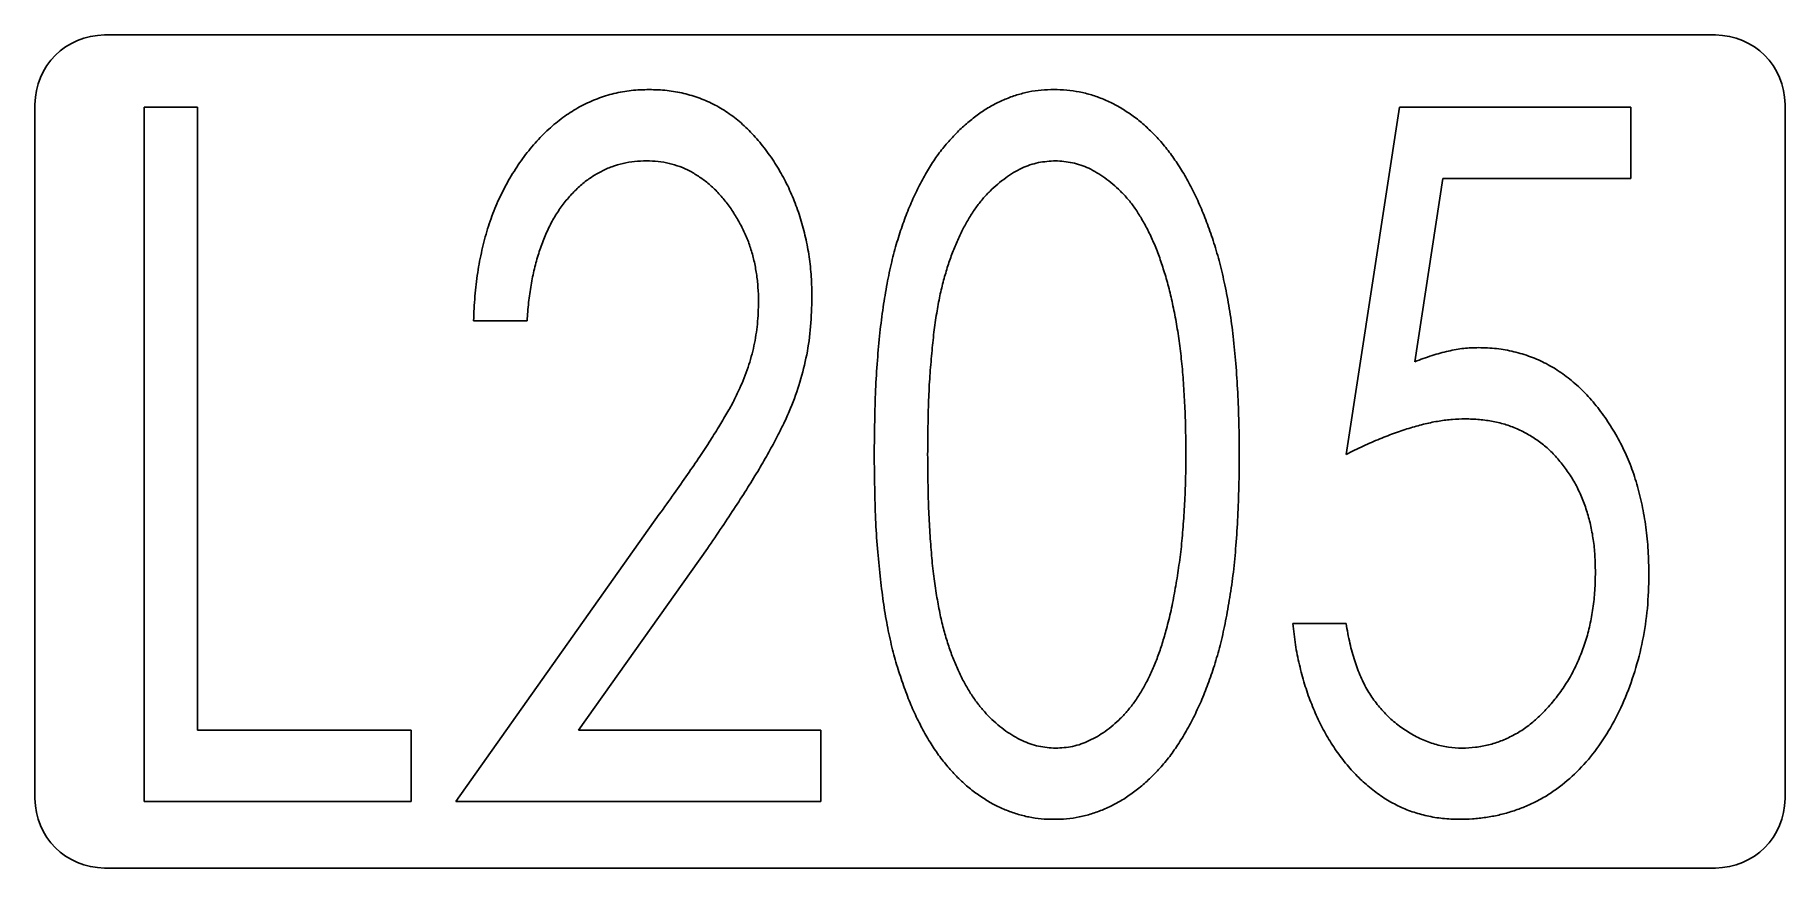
# Model space of a CAD drawing. Header units: millimetres. Extents: x 0 to 126, y 0 to 60.
import ezdxf

# ---------------------------------------------------------------- set-up
doc = ezdxf.new("R2010")
doc.units = ezdxf.units.MM

msp = doc.modelspace()

# ---------------------------------------------------------------- linework, layer by layer
at = {"color": 7, "linetype": 'Continuous', "lineweight": 25}
for p, q in [((121, 60), (5, 60)), ((0, 55), (0, 5)), ((7.86, 4.79), (7.86, 54.79)), ((7.86, 54.79), (11.71, 54.79)), ((11.71, 54.79), (11.71, 9.92)), ((94.4, 29.79), (98.25, 54.79)), ((98.25, 54.79), (114.91, 54.79)), ((114.91, 54.79), (114.91, 49.66)), ((126, 5), (126, 55)), ((101.36, 49.66), (99.34, 36.47)), ((114.91, 49.66), (101.36, 49.66)), ((35.43, 39.4), (31.58, 39.4)), ((30.3, 4.79), (44.95, 25.48)), ((48.41, 23.02), (39.13, 9.92)), ((90.56, 17.61), (94.4, 17.61)), ((11.71, 9.92), (27.09, 9.92)), ((27.09, 9.92), (27.09, 4.79)), ((39.13, 9.92), (56.58, 9.92)), ((56.58, 9.92), (56.58, 4.79)), ((27.09, 4.79), (7.86, 4.79)), ((56.58, 4.79), (30.3, 4.79)), ((5, 0), (121, 0))]:
    msp.add_line(p, q, dxfattribs=at)
for centre, start, end in [((5, 55), 90, 180), ((121, 55), 0, 90), ((5, 5), 180, 270), ((121, 5), 270, 0)]:
    msp.add_arc(centre, 5, start, end, dxfattribs=at)
for points, knots in [([(31.58, 39.4), (31.6, 40), (31.65, 41.16), (31.85, 42.87), (32.16, 44.49), (32.56, 46.03), (33.09, 47.5), (33.72, 48.88), (34.47, 50.18), (35.3, 51.39), (36.22, 52.48), (37.21, 53.44), (38.25, 54.25), (39.33, 54.92), (40.49, 55.43), (41.68, 55.81), (42.94, 56.03), (43.79, 56.06), (44.22, 56.07)], [0, 0, 0, 0, 0.0769337, 0.150822, 0.2215959, 0.2903872, 0.3568811, 0.4223641, 0.4865597, 0.5501428, 0.6123214, 0.6712379, 0.7275344, 0.7821697, 0.8360789, 0.8898721, 0.9442339, 1, 1, 1, 1]), ([(44.22, 56.07), (44.65, 56.06), (45.49, 56.03), (46.71, 55.82), (47.87, 55.46), (48.98, 54.98), (50.01, 54.34), (50.98, 53.57), (51.88, 52.65), (52.72, 51.62), (53.47, 50.48), (54.14, 49.3), (54.68, 48.05), (55.15, 46.76), (55.49, 45.41), (55.76, 44.02), (55.91, 42.58), (55.93, 41.59), (55.94, 41.1)], [0, 0, 0, 0, 0.060674, 0.118801, 0.175697, 0.232069, 0.289216, 0.34717, 0.407748, 0.471023, 0.535872, 0.599866, 0.66407, 0.728893, 0.794445, 0.860911, 0.929437, 1, 1, 1, 1]), ([(60.43, 29.77), (60.43, 30.57), (60.45, 32.13), (60.51, 34.39), (60.64, 36.52), (60.82, 38.51), (61.05, 40.35), (61.33, 42.06), (61.66, 43.62), (62.04, 45.06), (62.48, 46.38), (62.94, 47.61), (63.47, 48.76), (64.02, 49.83), (64.61, 50.82), (65.25, 51.72), (65.95, 52.53), (66.67, 53.28), (67.43, 53.92), (68.2, 54.51), (69.01, 54.99), (69.84, 55.38), (70.69, 55.69), (71.56, 55.92), (72.45, 56.05), (73.05, 56.06), (73.36, 56.07)], [0, 0, 0, 0, 0.074246, 0.144189, 0.2102, 0.2717, 0.329061, 0.382356, 0.43168, 0.477151, 0.519801, 0.560532, 0.599291, 0.636649, 0.672034, 0.706195, 0.73911, 0.771047, 0.801982, 0.831617, 0.860476, 0.888844, 0.916541, 0.944001, 0.971823, 1, 1, 1, 1]), ([(73.36, 56.07), (73.67, 56.06), (74.28, 56.05), (75.19, 55.91), (76.08, 55.7), (76.93, 55.38), (77.78, 54.99), (78.59, 54.5), (79.39, 53.93), (80.15, 53.27), (80.9, 52.52), (81.6, 51.68), (82.25, 50.75), (82.88, 49.75), (83.45, 48.65), (84, 47.46), (84.49, 46.19), (84.96, 44.82), (85.37, 43.35), (85.73, 41.76), (86.04, 40.06), (86.29, 38.24), (86.47, 36.29), (86.61, 34.22), (86.69, 32.03), (86.7, 30.54), (86.71, 29.77)], [0, 0, 0, 0, 0.028334, 0.056618, 0.084528, 0.112366, 0.140862, 0.169832, 0.199806, 0.23101, 0.26321, 0.296853, 0.331513, 0.367716, 0.405978, 0.445906, 0.487902, 0.532076, 0.578736, 0.628597, 0.681766, 0.738291, 0.798268, 0.862105, 0.929226, 1, 1, 1, 1]), ([(44.04, 50.94), (43.75, 50.93), (43.18, 50.91), (42.34, 50.77), (41.53, 50.53), (40.77, 50.19), (40.04, 49.77), (39.35, 49.24), (38.7, 48.62), (38.09, 47.91), (37.53, 47.12), (37.04, 46.24), (36.61, 45.29), (36.25, 44.25), (35.94, 43.15), (35.71, 41.97), (35.52, 40.71), (35.46, 39.85), (35.43, 39.4)], [0, 0, 0, 0, 0.054681, 0.107499, 0.159908, 0.211898, 0.264202, 0.317917, 0.374283, 0.433019, 0.493782, 0.556436, 0.62187, 0.689743, 0.761455, 0.837014, 0.916259, 1, 1, 1, 1]), ([(52.09, 40.81), (52.09, 41.15), (52.07, 41.82), (51.96, 42.8), (51.78, 43.75), (51.53, 44.67), (51.2, 45.54), (50.79, 46.38), (50.32, 47.19), (49.78, 47.95), (49.18, 48.65), (48.55, 49.27), (47.87, 49.77), (47.18, 50.2), (46.44, 50.54), (45.67, 50.76), (44.86, 50.91), (44.32, 50.93), (44.04, 50.94)], [0, 0, 0, 0, 0.071233, 0.140049, 0.206836, 0.272691, 0.338275, 0.40257, 0.467317, 0.533349, 0.597685, 0.658879, 0.717638, 0.774006, 0.82991, 0.885989, 0.941976, 1, 1, 1, 1]), ([(73.48, 50.94), (73.06, 50.91), (72.23, 50.86), (71, 50.43), (69.84, 49.72), (68.92, 48.93), (68.22, 48.19), (67.72, 47.54), (67.25, 46.83), (66.82, 46.06), (66.42, 45.22), (66.05, 44.32), (65.71, 43.36), (65.41, 42.31), (65.13, 41.18), (64.91, 39.93), (64.71, 38.55), (64.56, 37.04), (64.42, 35.41), (64.33, 33.65), (64.29, 31.76), (64.28, 30.46), (64.27, 29.79)], [0, 0, 0, 0, 0.049055, 0.098804, 0.152288, 0.210485, 0.241328, 0.273511, 0.307252, 0.3422, 0.37871, 0.41727, 0.457627, 0.500138, 0.545792, 0.596156, 0.65102, 0.711191, 0.775988, 0.845426, 0.920347, 1, 1, 1, 1]), ([(82.86, 29.79), (82.86, 30.39), (82.85, 31.56), (82.79, 33.28), (82.69, 34.92), (82.57, 36.48), (82.38, 37.94), (82.18, 39.33), (81.91, 40.63), (81.63, 41.86), (81.29, 43), (80.95, 44.06), (80.56, 45.04), (80.14, 45.94), (79.68, 46.76), (79.22, 47.51), (78.7, 48.18), (78, 48.93), (77.08, 49.71), (75.92, 50.43), (74.71, 50.85), (73.88, 50.91), (73.48, 50.94)], [0, 0, 0, 0, 0.071376, 0.139617, 0.204369, 0.266044, 0.324766, 0.380114, 0.432681, 0.482403, 0.529461, 0.573346, 0.615168, 0.654548, 0.691636, 0.726396, 0.759468, 0.79089, 0.849123, 0.902299, 0.951702, 1, 1, 1, 1]), ([(44.95, 25.48), (45.31, 25.97), (45.99, 26.93), (46.96, 28.31), (47.84, 29.59), (48.61, 30.77), (49.29, 31.86), (49.88, 32.84), (50.36, 33.73), (50.86, 34.78), (51.37, 36.05), (51.79, 37.6), (52.05, 39.19), (52.08, 40.26), (52.09, 40.81)], [0, 0, 0, 0, 0.10587, 0.203967, 0.293974, 0.375917, 0.450631, 0.516857, 0.575664, 0.626646, 0.720386, 0.813217, 0.905672, 1, 1, 1, 1]), ([(55.94, 41.1), (55.92, 40.4), (55.88, 39.01), (55.6, 36.97), (55.1, 35), (54.54, 33.4), (53.96, 32.11), (53.43, 31.05), (52.82, 29.91), (52.12, 28.69), (51.31, 27.39), (50.43, 26), (49.45, 24.54), (48.76, 23.53), (48.41, 23.02)], [0, 0, 0, 0, 0.105108, 0.208047, 0.309535, 0.410265, 0.463565, 0.522424, 0.587372, 0.658029, 0.734707, 0.816924, 0.905672, 1, 1, 1, 1]), ([(99.34, 36.47), (99.75, 36.62), (100.55, 36.92), (101.73, 37.24), (102.85, 37.45), (103.58, 37.47), (103.94, 37.48)], [0, 0, 0, 0, 0.278394, 0.537084, 0.77536, 1, 1, 1, 1]), ([(103.94, 37.48), (104.37, 37.47), (105.23, 37.44), (106.48, 37.21), (107.68, 36.85), (108.82, 36.35), (109.89, 35.7), (110.91, 34.9), (111.87, 33.97), (112.75, 32.88), (113.56, 31.7), (114.27, 30.43), (114.87, 29.08), (115.36, 27.65), (115.73, 26.13), (116, 24.53), (116.17, 22.85), (116.19, 21.71), (116.2, 21.12)], [0, 0, 0, 0, 0.057216, 0.112563, 0.167202, 0.221509, 0.275927, 0.33228, 0.391022, 0.452526, 0.515791, 0.579137, 0.644064, 0.710082, 0.778407, 0.849286, 0.923059, 1, 1, 1, 1]), ([(102.97, 32.35), (102.66, 32.34), (102.04, 32.33), (101.08, 32.2), (100.08, 32), (99.03, 31.71), (97.94, 31.35), (96.8, 30.91), (95.61, 30.39), (94.81, 29.99), (94.4, 29.79)], [0, 0, 0, 0, 0.101183, 0.207549, 0.320831, 0.440471, 0.567983, 0.703722, 0.847979, 1, 1, 1, 1]), ([(112.35, 21.31), (112.34, 21.72), (112.33, 22.5), (112.21, 23.64), (112.01, 24.73), (111.73, 25.76), (111.36, 26.73), (110.94, 27.65), (110.41, 28.5), (109.81, 29.29), (109.16, 30.02), (108.43, 30.64), (107.65, 31.16), (106.82, 31.61), (105.93, 31.94), (104.99, 32.18), (103.99, 32.32), (103.31, 32.34), (102.97, 32.35)], [0, 0, 0, 0, 0.073799, 0.144256, 0.211767, 0.27678, 0.340375, 0.402238, 0.463484, 0.524458, 0.584493, 0.642894, 0.700004, 0.757745, 0.815512, 0.874547, 0.936003, 1, 1, 1, 1]), ([(73.36, 3.51), (73.05, 3.51), (72.45, 3.53), (71.56, 3.66), (70.69, 3.88), (69.84, 4.19), (69.02, 4.56), (68.22, 5.06), (67.44, 5.61), (66.69, 6.26), (65.97, 6.99), (65.29, 7.81), (64.65, 8.71), (64.06, 9.7), (63.5, 10.77), (62.98, 11.92), (62.52, 13.17), (62.07, 14.5), (61.68, 15.94), (61.34, 17.52), (61.06, 19.23), (60.84, 21.07), (60.64, 23.05), (60.51, 25.17), (60.45, 27.43), (60.43, 28.97), (60.43, 29.77)], [0, 0, 0, 0, 0.028212, 0.055764, 0.083559, 0.111185, 0.139177, 0.167808, 0.197548, 0.228086, 0.259843, 0.292401, 0.326606, 0.362461, 0.399449, 0.438539, 0.479612, 0.522707, 0.568616, 0.61837, 0.672039, 0.729472, 0.790771, 0.856557, 0.926279, 1, 1, 1, 1]), ([(64.27, 29.79), (64.28, 29.12), (64.29, 27.82), (64.33, 25.94), (64.43, 24.18), (64.54, 22.55), (64.7, 21.05), (64.9, 19.67), (65.13, 18.42), (65.39, 17.28), (65.69, 16.24), (66.03, 15.28), (66.4, 14.38), (66.8, 13.54), (67.24, 12.77), (67.71, 12.05), (68.22, 11.41), (68.92, 10.65), (69.84, 9.86), (71.02, 9.16), (72.24, 8.72), (73.07, 8.66), (73.48, 8.63)], [0, 0, 0, 0, 0.079263, 0.153792, 0.223631, 0.288006, 0.347788, 0.403048, 0.453416, 0.498981, 0.541495, 0.581855, 0.620418, 0.656931, 0.692076, 0.725819, 0.758004, 0.789409, 0.848169, 0.901455, 0.951335, 1, 1, 1, 1]), ([(86.71, 29.77), (86.7, 29), (86.69, 27.51), (86.61, 25.34), (86.48, 23.28), (86.3, 21.34), (86.04, 19.53), (85.74, 17.83), (85.4, 16.25), (84.99, 14.79), (84.52, 13.43), (84.04, 12.16), (83.49, 10.98), (82.91, 9.88), (82.29, 8.86), (81.63, 7.93), (80.92, 7.09), (80.18, 6.34), (79.4, 5.68), (78.61, 5.09), (77.78, 4.61), (76.94, 4.21), (76.08, 3.89), (75.19, 3.67), (74.28, 3.52), (73.67, 3.51), (73.36, 3.51)], [0, 0, 0, 0, 0.070552, 0.137447, 0.201033, 0.260777, 0.317065, 0.369941, 0.419795, 0.466215, 0.510151, 0.551799, 0.591776, 0.630084, 0.666593, 0.701474, 0.735356, 0.767814, 0.799056, 0.829496, 0.858501, 0.887163, 0.915325, 0.943268, 0.971632, 1, 1, 1, 1]), ([(81.46, 17.22), (81.58, 17.66), (81.81, 18.57), (82.08, 19.98), (82.32, 21.45), (82.53, 22.99), (82.67, 24.59), (82.78, 26.26), (82.85, 28), (82.86, 29.19), (82.86, 29.79)], [0, 0, 0, 0, 0.108987, 0.22174, 0.339369, 0.461227, 0.58814, 0.720312, 0.857838, 1, 1, 1, 1]), ([(116.2, 21.12), (116.18, 20.32), (116.14, 18.72), (115.79, 16.39), (115.22, 14.16), (114.45, 12.05), (113.49, 10.11), (112.35, 8.4), (111.07, 6.9), (109.84, 5.89), (108.81, 5.17), (107.99, 4.74), (107.15, 4.35), (106.28, 4.05), (105.39, 3.8), (104.46, 3.64), (103.5, 3.52), (102.85, 3.51), (102.52, 3.51)], [0, 0, 0, 0, 0.097507, 0.191885, 0.28365, 0.374573, 0.461876, 0.544039, 0.622192, 0.698465, 0.735863, 0.772966, 0.809708, 0.846883, 0.883985, 0.921643, 0.960536, 1, 1, 1, 1]), ([(102.75, 8.63), (103.08, 8.65), (103.72, 8.67), (104.66, 8.85), (105.56, 9.13), (106.42, 9.54), (107.27, 10.03), (108.05, 10.68), (108.82, 11.41), (109.53, 12.26), (110.19, 13.18), (110.78, 14.18), (111.25, 15.23), (111.66, 16.34), (111.97, 17.5), (112.18, 18.72), (112.33, 20), (112.34, 20.87), (112.35, 21.31)], [0, 0, 0, 0, 0.055227, 0.108951, 0.16197, 0.215868, 0.270931, 0.328351, 0.388234, 0.451536, 0.51634, 0.581542, 0.647149, 0.713662, 0.781894, 0.851781, 0.924387, 1, 1, 1, 1]), ([(73.48, 8.63), (73.89, 8.66), (74.73, 8.7), (75.94, 9.15), (77.11, 9.83), (78.01, 10.61), (78.7, 11.35), (79.2, 11.99), (79.65, 12.7), (80.08, 13.47), (80.49, 14.31), (80.84, 15.22), (81.18, 16.19), (81.36, 16.87), (81.46, 17.22)], [0, 0, 0, 0, 0.098329, 0.198391, 0.303114, 0.41875, 0.480627, 0.544077, 0.611333, 0.681446, 0.754694, 0.832494, 0.913949, 1, 1, 1, 1]), ([(102.52, 3.51), (102.13, 3.52), (101.36, 3.54), (100.23, 3.74), (99.15, 4.03), (98.12, 4.47), (97.12, 5.03), (96.19, 5.71), (95.28, 6.51), (94.45, 7.43), (93.67, 8.44), (92.98, 9.54), (92.37, 10.71), (91.84, 11.95), (91.39, 13.26), (91.02, 14.65), (90.73, 16.1), (90.62, 17.1), (90.56, 17.61)], [0, 0, 0, 0, 0.057705, 0.113659, 0.168395, 0.223372, 0.278724, 0.335869, 0.394486, 0.455848, 0.519095, 0.582636, 0.647191, 0.713613, 0.781373, 0.851746, 0.924486, 1, 1, 1, 1]), ([(94.4, 17.61), (94.48, 17.13), (94.64, 16.22), (95, 14.94), (95.42, 13.79), (95.93, 12.77), (96.55, 11.88), (97.23, 11.08), (98.01, 10.37), (98.89, 9.76), (99.81, 9.26), (100.77, 8.91), (101.76, 8.67), (102.42, 8.65), (102.75, 8.63)], [0, 0, 0, 0, 0.10792, 0.206276, 0.297245, 0.381056, 0.460578, 0.538402, 0.617153, 0.696485, 0.77532, 0.85091, 0.9259, 1, 1, 1, 1])]:
    msp.add_open_spline(points, degree=3, knots=knots, dxfattribs=at)

doc.saveas('drawing.dxf')
